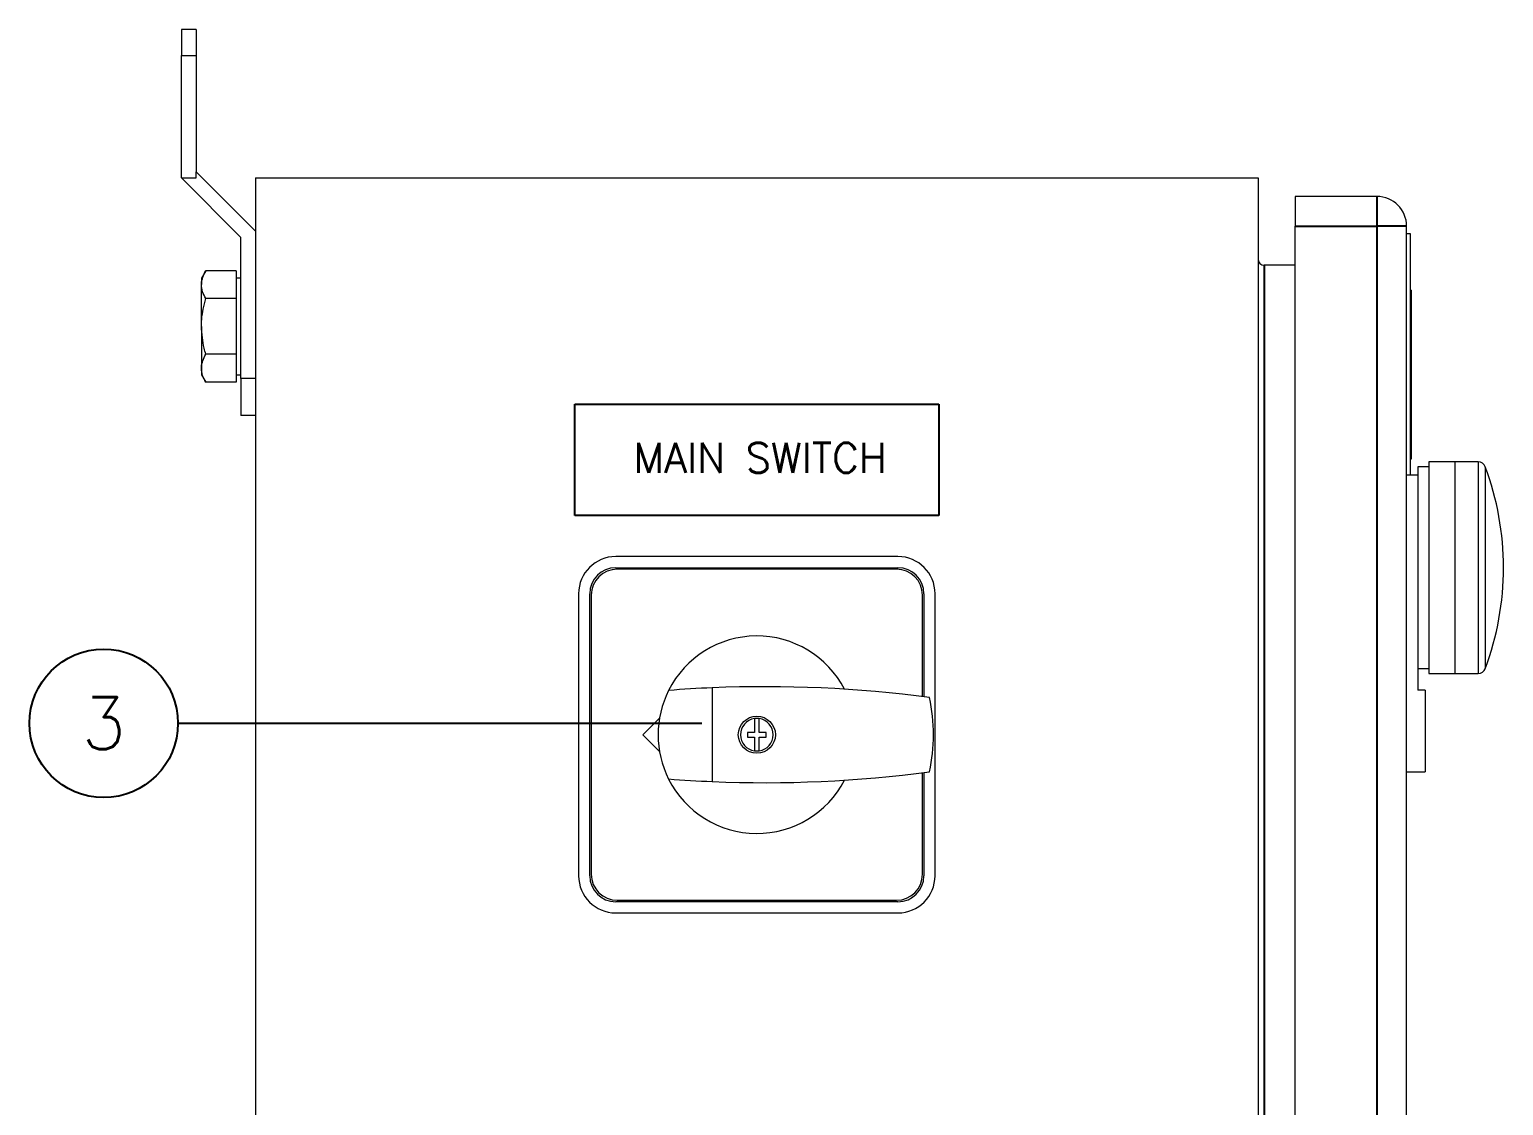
# Model space of a CAD drawing. Extents: x 4137 to 28680, y 2446 to 6814.
# Drawn here: x 6735.7 to 6934.2, y 3020 to 3165 of the extents above; entities that cross this region are included whole.
import ezdxf
from ezdxf.enums import TextEntityAlignment as Align

# ---------------------------------------------------------------- set-up
doc = ezdxf.new("R2010")
doc.units = 0
doc.header["$LTSCALE"] = 0.5
doc.layers.get('0').update_dxf_attribs({"linetype": 'CONTINUOUS'})
doc.layers.add('DIM', color=5, linetype='CONTINUOUS')
doc.layers.add('VOL', color=2, linetype='CONTINUOUS')
doc.styles.get("Standard").update_dxf_attribs({"font": 'simplex.shx'})

msp = doc.modelspace()

# ---------------------------------------------------------------- linework, layer by layer
at = {"color": 7, "linetype": 'Continuous', "lineweight": 15}
for p, q in [((6758.17, 3164.96), (6756.17, 3164.96)), ((6756.17, 3164.96), (6756.17, 3161.45)), ((6758.17, 3164.96), (6758.17, 3161.45)), ((6756.17, 3161.45), (6758.17, 3161.45)), ((6756.17, 3144.96), (6756.17, 3161.45)), ((6758.17, 3161.45), (6758.17, 3145.79)), ((6764.17, 3136.96), (6756.17, 3144.96)), ((6756.17, 3144.96), (6758.17, 3144.96)), ((6758.17, 3144.96), (6758.17, 3145.79)), ((6758.17, 3145.79), (6766.17, 3137.79)), ((6766.17, 3144.96), (6901.17, 3144.96)), ((6766.17, 3144.96), (6766.17, 2844.96)), ((6901.17, 3144.96), (6901.17, 2844.96)), ((6906.17, 3142.46), (6906.17, 3138.46)), ((6917.17, 3142.46), (6906.17, 3142.46)), ((6906.17, 2851.46), (6906.17, 3138.46)), ((6921.17, 2851.46), (6921.17, 3138.46)), ((6764.17, 3117.96), (6764.17, 3136.96)), ((6921.17, 3137.46), (6921.67, 3137.46)), ((6921.67, 3137.46), (6921.67, 3104.96)), ((6759.45, 3132.47), (6758.87, 3131.46)), ((6763.57, 3132.47), (6759.45, 3132.47)), ((6763.57, 3132.47), (6763.57, 3130.59)), ((6906.17, 3133.21), (6901.97, 3133.21)), ((6758.87, 3131.46), (6758.87, 3130.59)), ((6758.87, 3124.96), (6758.87, 3130.59)), ((6764.17, 3131.46), (6763.57, 3131.46)), ((6763.57, 3130.59), (6763.57, 3128.71)), ((6763.57, 3128.71), (6759.45, 3128.71)), ((6763.57, 3128.71), (6763.57, 3124.96)), ((6921.77, 3129.86), (6921.67, 3129.86)), ((6921.77, 3129.86), (6921.77, 3107.06)), ((6758.87, 3124.96), (6758.87, 3119.33)), ((6763.57, 3124.96), (6763.57, 3121.21)), ((6763.57, 3121.21), (6759.45, 3121.21)), ((6763.57, 3121.21), (6763.57, 3119.33)), ((6758.87, 3119.33), (6758.87, 3118.46)), ((6763.57, 3119.33), (6763.57, 3117.45)), ((6758.87, 3118.46), (6759.45, 3117.45)), ((6763.57, 3117.45), (6759.45, 3117.45)), ((6763.57, 3118.46), (6764.17, 3118.46)), ((6766.17, 3117.96), (6764.17, 3117.96)), ((6764.17, 3117.96), (6764.17, 3112.96)), ((6766.17, 3112.96), (6764.17, 3112.96)), ((6921.77, 3107.06), (6921.67, 3107.06)), ((6927.67, 3106.7), (6924.17, 3106.7)), ((6924.17, 3106.7), (6924.17, 3078.22)), ((6930.82, 3106.71), (6927.67, 3106.71)), ((6927.67, 3106.71), (6927.67, 3078.21)), ((6921.17, 3104.96), (6922.67, 3104.96)), ((6924.17, 3106.04), (6922.67, 3106.04)), ((6922.67, 3106.04), (6922.67, 3104.96)), ((6922.67, 3104.96), (6922.67, 3075.96)), ((6852.67, 3093.96), (6814.67, 3093.96)), ((6814.67, 3092.46), (6852.67, 3092.46)), ((6852.47, 3092.26), (6814.87, 3092.26)), ((6809.67, 3088.96), (6809.67, 3050.96)), ((6811.17, 3050.96), (6811.17, 3088.96)), ((6856.17, 3088.96), (6856.17, 3075.06)), ((6857.67, 3050.96), (6857.67, 3088.96)), ((6811.37, 3088.76), (6811.37, 3051.16)), ((6855.97, 3075.08), (6855.97, 3088.76)), ((6922.67, 3078.89), (6924.17, 3078.89)), ((6924.17, 3078.22), (6927.67, 3078.22)), ((6927.67, 3078.21), (6930.82, 3078.21)), ((6827.67, 3076.28), (6827.67, 3063.64)), ((6923.67, 3075.96), (6922.67, 3075.96)), ((6923.67, 3075.96), (6923.67, 3064.96)), ((6820.56, 3072.2), (6818.32, 3069.96)), ((6833.36, 3072.13), (6833.36, 3070.27)), ((6833.98, 3070.27), (6833.98, 3072.13)), ((6818.32, 3069.96), (6820.56, 3067.72)), ((6833.36, 3070.27), (6832.42, 3070.27)), ((6832.42, 3070.27), (6832.42, 3069.65)), ((6832.42, 3069.65), (6833.36, 3069.65)), ((6833.36, 3069.65), (6833.36, 3067.8)), ((6834.92, 3070.27), (6833.98, 3070.27)), ((6833.98, 3067.8), (6833.98, 3069.65)), ((6833.98, 3069.65), (6834.92, 3069.65)), ((6834.92, 3069.65), (6834.92, 3070.27)), ((6855.97, 3051.16), (6855.97, 3064.84)), ((6856.17, 3064.86), (6856.17, 3050.96)), ((6921.17, 3064.96), (6923.67, 3064.96)), ((6852.67, 3047.46), (6814.67, 3047.46)), ((6814.87, 3047.66), (6852.47, 3047.66)), ((6814.67, 3045.96), (6852.67, 3045.96))]:
    msp.add_line(p, q, dxfattribs=at)
for p, q in [((6809.17, 3114.48), (6858.17, 3114.48)), ((6809.17, 3099.48), (6809.17, 3114.48)), ((6858.17, 3114.48), (6858.17, 3099.48)), ((6858.17, 3099.48), (6809.17, 3099.48))]:
    msp.add_line(p, q)
at = {"color": 8, "linetype": 'Continuous', "lineweight": 15}
for p, q in [((6931.75, 3106.06), (6931.75, 3092.46)), ((6931.75, 3092.46), (6931.75, 3078.86))]:
    msp.add_line(p, q, dxfattribs=at)
at = {"color": 7, "linetype": 'Continuous', "lineweight": 15}
msp.add_circle((6833.67, 3069.96), 2.5, dxfattribs=at)
for centre, radius, start, end in [((6917.17, 3138.46), 4, 360, 90), ((6901.97, 3134.01), 0.8, 180, 270), ((6930.82, 3105.71), 1, 20.5835, 90.0187), ((6895.53, 3092.46), 38.69, 339.4165, 20.5835), ((6814.67, 3088.96), 5, 90, 180), ((6852.67, 3088.96), 5, 0, 90), ((6814.67, 3088.96), 3.5, 90, 180), ((6814.87, 3088.76), 3.5, 90, 180), ((6852.47, 3088.76), 3.5, 360, 90), ((6852.67, 3088.96), 3.5, 0, 90), ((6833.67, 3069.96), 13.3, 27.4259, 153.3488), ((6930.82, 3079.21), 1, 270.0187, 339.4165), ((6833.67, 3069.96), 13.3, 153.3488, 206.6512), ((6834.76, 2908.87), 167.56, 92.4247, 94.4414), ((6834.76, 2908.87), 167.56, 82.3952, 92.4247), ((6833.47, 3069.96), 23.99, 347.9819, 12.0181), ((6833.67, 3069.96), 2.19, 98.2132, 261.7868), ((6833.67, 3069.96), 2.19, 81.7868, 98.2132), ((6833.67, 3069.96), 2.19, 278.2132, 81.7868), ((6833.67, 3069.96), 2.19, 261.7868, 278.2132), ((6834.76, 3231.06), 167.56, 267.5753, 277.6048), ((6834.76, 3231.06), 167.56, 265.5586, 267.5753), ((6833.67, 3069.96), 13.3, 206.6512, 332.5741), ((6814.87, 3051.16), 3.5, 180, 270), ((6852.47, 3051.16), 3.5, 270, 0), ((6814.67, 3050.96), 5, 180, 270), ((6814.67, 3050.96), 3.5, 180, 270), ((6852.67, 3050.96), 3.5, 270, 0), ((6852.67, 3050.96), 5, 270, 0)]:
    msp.add_arc(centre, radius, start, end, dxfattribs=at)
for points, knots in [([(6758.87, 3130.59), (6758.87, 3130.63), (6758.88, 3131.27), (6759.18, 3131.89), (6759.45, 3132.47)], [0, 0, 0, 0, 0.070217, 1, 1, 1, 1]), ([(6759.45, 3128.71), (6759.29, 3129.02), (6758.96, 3129.63), (6758.9, 3130.27), (6758.87, 3130.59)], [0, 0, 0, 0, 0.49546, 1, 1, 1, 1]), ([(6758.87, 3124.96), (6758.88, 3125.27), (6758.91, 3126.54), (6759.22, 3127.77), (6759.45, 3128.71)], [0, 0, 0, 0, 0.241853, 1, 1, 1, 1]), ([(6759.45, 3121.21), (6759.38, 3121.48), (6759.03, 3122.7), (6758.94, 3123.97), (6758.87, 3124.96)], [0, 0, 0, 0, 0.223714, 1, 1, 1, 1]), ([(6758.87, 3119.33), (6758.87, 3119.38), (6758.88, 3120.01), (6759.18, 3120.63), (6759.45, 3121.21)], [0, 0, 0, 0, 0.070213, 1, 1, 1, 1]), ([(6759.45, 3117.45), (6759.29, 3117.76), (6758.96, 3118.37), (6758.9, 3119.01), (6758.87, 3119.33)], [0, 0, 0, 0, 0.495459, 1, 1, 1, 1])]:
    msp.add_open_spline(points, degree=3, knots=knots, dxfattribs=at)
at = {"color": 8, "linetype": 'Continuous', "lineweight": 15}
for points, knots in [([(6930.82, 3106.71), (6930.82, 3106.66), (6930.82, 3106.55), (6930.82, 3105.7), (6930.82, 3104.39), (6930.82, 3102.6), (6930.82, 3100.43), (6930.82, 3097.95), (6930.82, 3095.26), (6930.82, 3093.39), (6930.82, 3092.46)], [0, 0, 0, 0, 0.125, 0.2499998, 0.3749999, 0.4999999, 0.6249997, 0.75, 0.8750005, 1, 1, 1, 1]), ([(6930.82, 3092.46), (6930.82, 3091.53), (6930.82, 3089.66), (6930.82, 3086.97), (6930.82, 3084.49), (6930.82, 3082.32), (6930.82, 3080.53), (6930.82, 3079.22), (6930.82, 3078.37), (6930.82, 3078.26), (6930.82, 3078.21)], [0, 0, 0, 0, 0.125, 0.25, 0.375, 0.5, 0.625, 0.75, 0.875, 1, 1, 1, 1])]:
    msp.add_open_spline(points, degree=3, knots=knots, dxfattribs=at)
at = {"layer": 'DIM'}
msp.add_line((6755.71, 3071.5), (6826.27, 3071.5), dxfattribs=at)
msp.add_circle((6745.71, 3071.5), 10, dxfattribs=at)
at = {"layer": 'VOL'}
for p, q in [((6917.17, 3142.46), (6917.17, 3138.46)), ((6906.17, 3138.46), (6917.17, 3138.46)), ((6917.17, 3138.46), (6917.17, 2851.46)), ((6921.17, 3138.46), (6917.17, 3138.46)), ((6901.97, 3133.21), (6901.97, 2856.71))]:
    msp.add_line(p, q, dxfattribs=at)

# ---------------------------------------------------------------- texts
msp.add_text('MAIN SWITCH', height=4).set_placement((6834.12, 3105.26), align=Align.CENTER)
at = {"layer": 'DIM'}
msp.add_text('3', height=7, dxfattribs=at).set_placement((6745.71, 3071.5), align=Align.MIDDLE)

doc.saveas('drawing.dxf')
